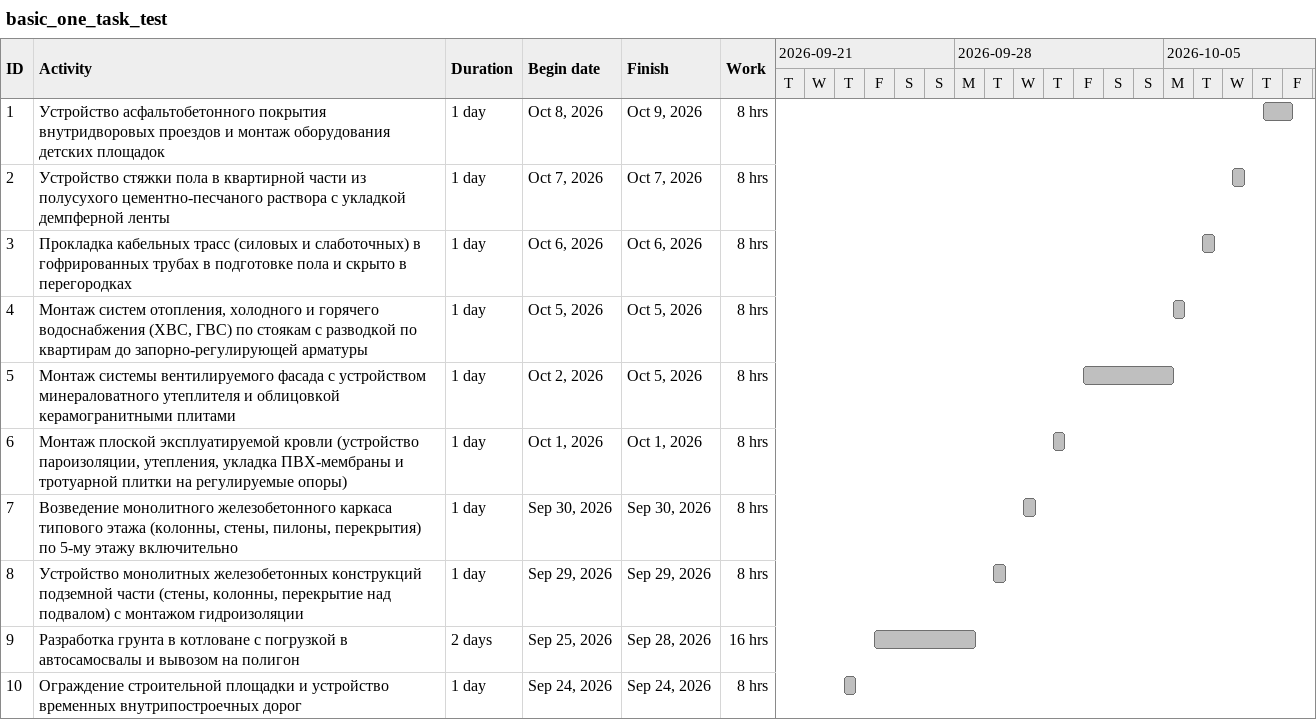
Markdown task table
basic_one_task_test

| ID | Task | Duration | Start | Finish | Work (h) |
|---|---|---|---|---|---|
| 1 | Устройство асфальтобетонного покрытия внутридворовых проездов и монтаж оборудования детских площадок | 1d | 2026-10-08 | 2026-10-09 | 8 |
| 2 | Устройство стяжки пола в квартирной части из полусухого цементно-песчаного раствора с укладкой демпферной ленты | 1d | 2026-10-07 | 2026-10-07 | 8 |
| 3 | Прокладка кабельных трасс (силовых и слаботочных) в гофрированных трубах в подготовке пола и скрыто в перегородках | 1d | 2026-10-06 | 2026-10-06 | 8 |
| 4 | Монтаж систем отопления, холодного и горячего водоснабжения (ХВС, ГВС) по стоякам с разводкой по квартирам до запорно-регулирующей арматуры | 1d | 2026-10-05 | 2026-10-05 | 8 |
| 5 | Монтаж системы вентилируемого фасада с устройством минераловатного утеплителя и облицовкой керамогранитными плитами | 1d | 2026-10-02 | 2026-10-05 | 8 |
| 6 | Монтаж плоской эксплуатируемой кровли (устройство пароизоляции, утепления, укладка ПВХ-мембраны и тротуарной плитки на регулируемые опоры) | 1d | 2026-10-01 | 2026-10-01 | 8 |
| 7 | Возведение монолитного железобетонного каркаса типового этажа (колонны, стены, пилоны, перекрытия) по 5-му этажу включительно | 1d | 2026-09-30 | 2026-09-30 | 8 |
| 8 | Устройство монолитных железобетонных конструкций подземной части (стены, колонны, перекрытие над подвалом) с монтажом гидроизоляции | 1d | 2026-09-29 | 2026-09-29 | 8 |
| 9 | Разработка грунта в котловане с погрузкой в автосамосвалы и вывозом на полигон | 2d | 2026-09-25 | 2026-09-28 | 16 |
| 10 | Ограждение строительной площадки и устройство временных внутрипостроечных дорог | 1d | 2026-09-24 | 2026-09-24 | 8 |
